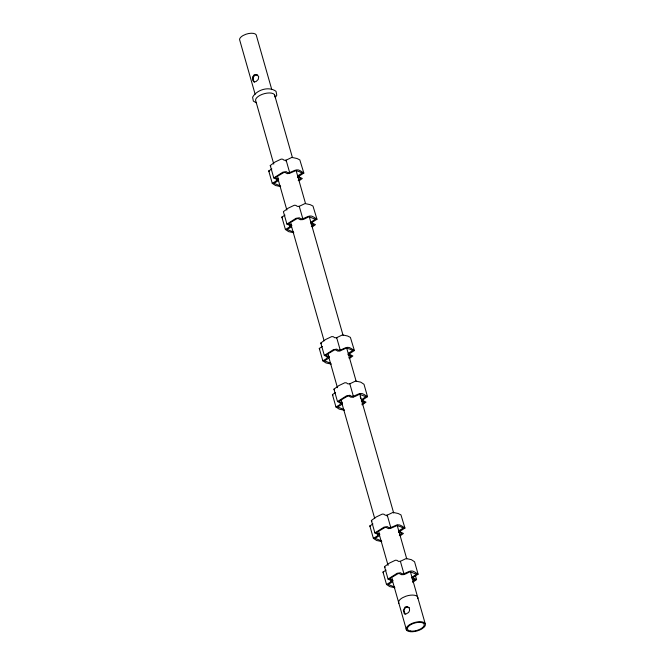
<?xml version="1.0" encoding="UTF-8"?>
<svg xmlns="http://www.w3.org/2000/svg" width="665" height="665" viewBox="0 0 665 665"><rect width="100%" height="100%" fill="white"/><g stroke="black" fill="none" stroke-linecap="round" stroke-linejoin="round"><path stroke-width="1" d="M293.415 231.969L287.097 229.525L291.154 226.989L291.802 225.327L288.76 224.063L288.776 223.49L296.981 218.669L298.144 218.536C301.486 221.678 305.809 218.07 308.967 216.757L315.285 219.201L310.912 222.285M343.971 409.457L337.662 407.013L341.71 404.478L342.367 402.824L339.316 401.552L339.341 400.987L347.546 396.157L348.709 396.024C352.051 399.166 356.374 395.559 359.532 394.245L365.841 396.697L361.469 399.773M394.536 586.946L388.219 584.502L392.267 581.966L392.924 580.312L389.873 579.04L389.898 578.475L398.102 573.646L399.266 573.521C402.608 576.663 406.93 573.047 410.089 571.742L416.406 574.186L412.026 577.262M285.884 160.98L286.125 160.174L291.902 157.397L297.056 158.519L299.832 159.908L303.83 173.075L299.341 175.984L299.208 176.99L302.309 178.486L299.159 180.78M280.273 185.818L273.955 183.374L278.003 180.838L278.66 179.184L275.609 177.912L275.634 177.347L283.839 172.518L285.002 172.393L287.28 173.656L289.425 173.407L289.657 172.601L286.125 160.174L284.154 160.24L282.716 159.218L281.154 159.101L275.086 162.002L270.239 165.519L273.781 177.946L276.889 179.442L276.1 181.071L272.259 183.357L275.501 185.485L280.655 186.607M302.567 219.558L302.808 218.752L299.267 206.325L297.305 206.383L295.867 205.369L294.296 205.252L288.228 208.145L283.39 211.669L286.931 224.097L290.031 225.593L289.25 227.222L285.41 229.5L288.643 231.636L293.805 232.758M336.44 338.477L336.681 337.67L342.458 334.894L347.612 336.008L350.397 337.396L354.395 350.563L349.898 353.472L349.765 354.478L352.874 355.975L349.715 358.269M330.829 363.314L324.512 360.862L328.568 358.327L329.217 356.673L326.166 355.409L326.191 354.836L334.395 350.006L335.559 349.881L337.837 351.145L339.981 350.896L340.222 350.089L336.681 337.67L334.719 337.729L333.281 336.706L331.71 336.598L325.642 339.491L320.804 343.015L324.337 355.434L327.446 356.939L326.665 358.56L322.824 360.846L326.058 362.974L331.22 364.096M353.132 397.047L353.364 396.24L349.823 383.813L347.862 383.88L346.423 382.857L344.852 382.741L338.793 385.634L333.946 389.158L337.488 401.585L340.596 403.081L339.807 404.711L335.966 406.997L339.208 409.125L344.362 410.247M387.005 515.965L387.238 515.159L393.015 512.383L398.169 513.505L400.953 514.885L404.952 528.052L400.455 530.969L400.322 531.967L403.431 533.463L400.272 535.757M381.386 540.803L375.077 538.359L379.125 535.824L379.781 534.161L376.731 532.898L376.756 532.324L384.96 527.503L386.124 527.37L388.402 528.633L390.538 528.384L390.779 527.578L387.238 515.159L385.276 515.217L383.838 514.195L382.267 514.087L376.207 516.979L371.361 520.504L374.902 532.923L378.011 534.427L377.221 536.057L373.381 538.334L376.623 540.47L381.776 541.584M403.688 574.535L403.921 573.729L400.388 561.302L398.418 561.368L396.988 560.346L395.417 560.229L389.349 563.13L384.503 566.646L388.044 579.074L391.153 580.57L390.363 582.199L386.523 584.485L389.765 586.613L394.919 587.735M312.301 226.923L315.459 224.629L312.351 223.132L312.484 222.135L316.981 219.226L312.982 206.05L310.198 204.67L305.044 203.548L299.267 206.325M362.109 404.86L366.016 402.125L362.907 400.621L363.04 399.623L367.537 396.714L363.996 384.287L360.754 382.159L355.6 381.037L349.823 383.813M412.666 582.349L416.581 579.614L413.472 578.118L413.605 577.112L418.094 574.203L414.561 561.775L411.319 559.647L406.165 558.525L400.388 561.302M275.227 97.664L276.781 95.236L276.025 91.321C268.918 86.009 256.848 89.675 252.6 97.19L253.348 101.105L256.565 102.975M273.781 177.946L282.891 172.152L286.258 171.645L287.696 172.659C292.367 172.967 295.792 167.572 300.597 170.947L303.83 173.075M286.931 224.097L296.033 218.303L299.408 217.788L300.838 218.81C305.518 219.109 308.942 213.723 313.739 217.089L316.981 219.226M324.337 355.434L333.448 349.64L336.822 349.133L338.252 350.156C342.932 350.455 346.357 345.06 351.153 348.435L354.395 350.563M337.488 401.585L346.598 395.791L349.965 395.276L351.403 396.298C356.074 396.606 359.499 391.211 364.295 394.586L367.537 396.714M374.902 532.923L384.013 527.129L387.379 526.622L388.817 527.644C393.489 527.944 396.914 522.549 401.71 525.924L404.952 528.052M388.044 579.074L397.155 573.28L400.521 572.773L401.959 573.787C406.631 574.095 410.056 568.7 414.86 572.075L418.094 574.203M272.259 183.357L268.726 170.93L271.852 168.977M285.41 229.5L281.869 217.081L284.994 215.128M322.824 360.846L319.283 348.418L322.409 346.465M335.966 406.997L332.425 394.569L335.559 392.616M373.381 538.334L369.84 525.915L372.965 523.962M386.523 584.485L382.99 572.058L386.116 570.105M298.203 180.415L300.464 179.085L300.48 178.519L297.43 177.247M311.353 226.557L313.606 225.236L313.631 224.662L310.912 223.881M348.768 357.903L351.02 356.573L351.045 356.008L347.995 354.736M361.91 404.046L364.162 402.724L364.187 402.15L361.477 401.369M399.324 535.392L401.577 534.07L401.602 533.496L398.551 532.233M412.475 581.543L414.727 580.212L414.752 579.647L412.034 578.866M407.662 606.987L405.808 607.32L404.653 608.733L404.079 610.62L405.043 614.011M289.425 173.407L295.825 170.614L299.358 171.67L302.143 173.058L298.086 175.593L297.588 176.715L299.184 176.466M339.981 350.896L346.382 348.103L349.923 349.158L352.699 350.546L348.651 353.082L348.144 354.204L349.74 353.955M390.538 528.384L396.947 525.591L400.48 526.655L403.256 528.035L399.208 530.57L398.709 531.692L400.305 531.451M276.914 179.966L278.51 179.716L277.687 176.848M290.056 226.108L291.652 225.867M310.73 222.858L312.326 222.617M327.471 357.454L329.067 357.205L328.252 354.337M340.613 403.605L342.209 403.356M361.295 400.355L362.891 400.106M378.028 534.943L379.624 534.693L378.809 531.834M391.178 581.094L392.774 580.844M411.851 577.843L413.447 577.594M409.291 607.644L406.947 606.696L405.093 607.029L403.347 610.362L404.303 613.712L405.584 614.227L408.601 612.49L409.515 610.694L409.524 608.824L408.559 607.353M257.729 75.145L254.836 75.112L253.29 77.473L253.498 80.54L254.537 82.086M270.239 165.519L270.796 166.233M320.804 343.015L321.353 343.722M333.946 389.158L334.503 389.873M371.361 520.504L371.918 521.21M384.503 566.646L385.06 567.361M268.726 170.93L269.184 171.678M281.869 217.081L282.326 217.821M319.283 348.418L319.74 349.167M332.425 394.569L332.891 395.318M369.84 525.915L370.297 526.655M382.99 572.058L383.447 572.806M415.492 575.79L416.581 579.614M274.537 94.763L292.45 157.655M296.149 170.631L305.526 203.573M309.225 216.549L343.065 335.343M346.764 348.319L356.149 381.261M359.84 394.237L393.68 513.031M397.096 525.009L406.764 558.949M410.455 571.925L425.151 623.504M360.206 396.531L360.746 398.443M271.794 89.625L256.183 34.821A8.712 3.857 -15.9 0 0 245.917 34.256L242.949 35.594A8.712 3.857 -15.9 0 0 239.824 40.465L255.152 94.28M290.838 222.999L291.378 224.911M341.394 400.488L341.943 402.4M391.951 577.976L392.5 579.888M273.772 164.105L255.85 101.213A9.942 4.406 -15.9 0 1 264.687 93.566A9.942 4.406 -15.9 0 1 274.736 96.492M278.319 180.082L286.848 210.024M291.403 226L324.104 340.796M328.934 357.77L337.463 387.712M342.018 403.688L374.719 518.484M379.549 535.458L388.077 565.4M392.633 581.376L406.473 629.963A9.942 4.406 -15.9 0 0 421.585 629.073L424.095 627.186A9.942 4.406 -15.9 0 0 417.188 621.925A9.942 4.406 -15.9 0 0 406.473 629.963M398.884 603.338A9.942 4.406 -15.9 0 1 402.458 597.769L405.85 596.239A9.942 4.406 -15.9 0 1 417.77 598.608M252.575 77.182L252.658 80.199L253.93 81.945L256.042 81.562L258.228 79.468L258.727 76.683L256.873 74.696L254.121 74.821L252.575 77.182M410.588 631.035A8.712 3.857 -15.9 0 0 424.162 625.416A8.712 3.857 -15.9 0 0 412.674 623.745A8.712 3.857 -15.9 0 0 410.588 631.035"/></g></svg>
